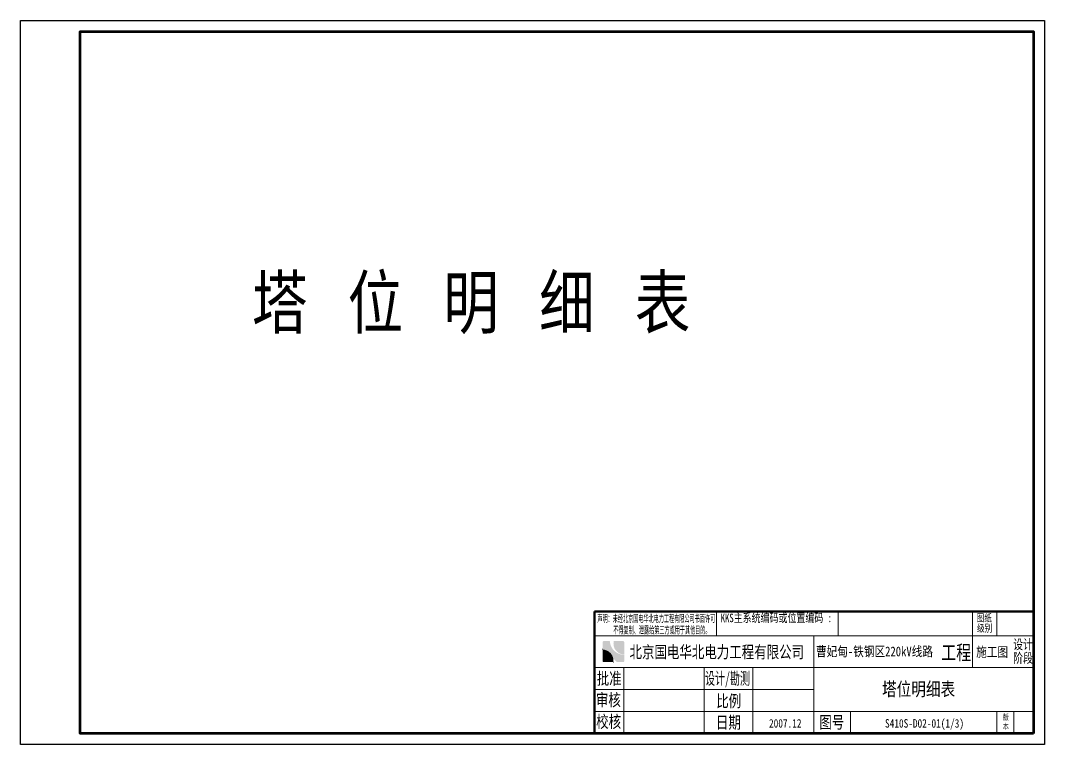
# Model space of a CAD drawing. Header units: millimetres. Extents: x 0 to 1427, y -8 to 300.
# Drawn here: x 0 to 420, y -5 to 292 of the extents above; entities that cross this region are included whole.
import ezdxf

# ---------------------------------------------------------------- set-up
doc = ezdxf.new("R2010")
doc.units = ezdxf.units.MM
doc.layers.add('Level 1', color=7, linetype='Continuous', lineweight=0)
doc.layers.add('NCPE_BORDER', color=7, linetype='Continuous')
doc.styles.add('FS', font='romanc.shx', dxfattribs={"bigfont": 'fs1.shx'})
doc.styles.add('NCPE_BORDER', font='SIMFANG.TTF', dxfattribs={"width": 0.75})
doc.styles.add('NCPE_NAME', font='SimSun.ttf', dxfattribs={"width": 0.75, "height": 5})
doc.styles.get("Standard").update_dxf_attribs({"font": 'SimSun.ttf'})

# ---------------------------------------------------------------- blocks, each defined once
blk = doc.blocks.new('NCPE')
at = {"layer": 'NCPE_BORDER', "linetype": 'Continuous', "lineweight": 0}
h = blk.add_hatch(color=132, dxfattribs=at)
edge = h.paths.add_edge_path()
edge.add_ellipse((-176.626738570204, 28.48824055122873), major_axis=(0, 5.983721032928367), ratio=0.9915823773257747, start_angle=277.08642444083983, end_angle=360, ccw=False)
edge.add_line((-170.7387099589484, 29.22643038599767), (-170.6496983946975, 29.20306938737917))
edge.add_line((-170.6496983946975, 29.20306938737917), (-168.170707858949, 29.20306938737917))
edge.add_arc((-168.1707078589488, 29.55306938737908), 0.35, 270, 360)
edge.add_line((-167.8207078589489, 29.55306938737908), (-167.8207078589489, 32.20892590314736))
edge.add_ellipse((-167.8279747379372, 38.11473314081695), major_axis=(-0.007266878988569004, 5.90580723767011), ratio=0.997313525223903, start_angle=94.7278019544371, end_angle=180.0000000000005, ccw=False)
edge.add_line((-173.6972767551697, 37.62074139103765), (-173.7413477059276, 37.84141061955108))
edge.add_line((-173.7413477059276, 37.8414106195512), (-176.2727412742136, 37.8414106195512))
edge.add_arc((-176.2727412742136, 37.43641061955122), 0.405, 89.99999999999999, 180)
edge.add_line((-176.6777412742135, 37.43641061955122), (-176.6777412742135, 34.50824296929318))
edge.add_line((-176.6777412742135, 34.50824296929295), (-176.626738570204, 34.47196158415693))
blk.add_hatch(color=132, dxfattribs=at).paths.add_polyline_path([(-167.8207078589492, 32.35375814315717, -0.4861977291044599), (-172.1008955933719, 37.78186409418709), (-172.1008955933717, 37.8414106195512), (-168.2257078589489, 37.8414106195512, -0.414213562373095), (-167.8207078589489, 37.43641061955122)])
h = blk.add_hatch(color=132, dxfattribs=at)
edge = h.paths.add_edge_path()
edge.add_line((-176.6777412742135, 34.39339364940065), (-176.6777412742135, 29.55306938737908))
edge.add_arc((-176.3277412742134, 29.55306938737908), 0.35, 180, 270)
edge.add_line((-176.3277412742134, 29.20306938737917), (-172.3413614723707, 29.20306938737917))
edge.add_line((-172.3413614723709, 29.20306938737917), (-172.2579098447542, 29.2748688275409))
edge.add_ellipse((-176.8162273398082, 29.82645329941715), major_axis=(4.592113030681334, 0), ratio=0.9918856346648605, start_angle=353.0445101542277, end_angle=448.2651360178154)
edge.add_line((-176.6772035882984, 34.37921641030903), (-176.6777412742134, 34.39339364940065))
at = {"layer": 'NCPE_BORDER', "color": 7, "linetype": 'Continuous', "lineweight": 50}
for p, q in [((-180.0000001772905, 49.99999928798616), (-1.772905307007022e-07, 49.99999928798616)), ((-180, -7.129528967197984e-07), (-180.0000001772905, 49.99999928798616)), ((0, 0), (0, 49.99999999999272)), ((-180, -7.129528967197984e-07), (0, 0))]:
    blk.add_line(p, q, dxfattribs=at)
at = {"layer": 'NCPE_BORDER', "color": 7, "linetype": 'Continuous', "lineweight": 0}
for p, q in [((-130.0000001772905, 49.99999928798616), (-130.0000001772905, 39.99999928798616)), ((-80.00000017729053, 49.99999928798616), (-80.00000017729053, 39.99999928798616)), ((-25, 39.99999994058726), (-25, 49.99999999999272)), ((-15, 39.99999994058726), (-15, 49.99999999999272)), ((-180.0000001418324, 39.99999928704721), (0, 40.00000000000011)), ((-90, -3.938299664958785e-07), (-90.00000014183252, 39.99999964352367)), ((-25, 26.99999990097899), (-25, 39.99999994058726)), ((-180.0000000957369, 26.99999928704721), (0, 27.00000000000011)), ((-167.999965186701, 26.99999934022708), (-167.999965186701, -6.654300896968834e-07)), ((-134.9999650909642, -5.53398876945721e-07), (-134.999965186701, 26.99999944660135)), ((-114.9999650909642, -4.82482619190705e-07), (-114.9999651867011, 26.99999954449504)), ((-180.0000000638246, 17.99999928704721), (-90.00000006382463, 17.99999964352349)), ((-180.0000000319123, 8.999999287047213), (0, 9.000000000000114)), ((-75, -3.564764483598992e-07), (-75, 9)), ((-15, 0), (-15, 8.999999999992724)), ((-8, 0), (-8, 8.999999999992724))]:
    blk.add_line(p, q, dxfattribs=at)
at = {"layer": 'NCPE_BORDER', "color": 132, "linetype": 'Continuous', "lineweight": 0}
for p, q in [((-176.6777412742135, 34.50824296929295), (-176.626738570204, 34.47196158415704)), ((-176.6772035882984, 34.37921641030903), (-176.6777412742135, 34.39339364940065)), ((-172.3413614723709, 29.20306938737917), (-172.2579098447545, 29.27486882754079))]:
    blk.add_line(p, q, dxfattribs=at)
at = {"layer": 'NCPE_BORDER', "color": 7, "linetype": 'Continuous', "lineweight": 0}
for s, height, style, width, p in [('声明：未经北京国电华北电力工程有限公司书面许可', 3, 'NCPE_BORDER', 0.5, (-178.8172717374282, 45.60786408185322)), ('KKS主系统编码或位置编码 :', 3.5, 'NCPE_BORDER', 0.75, (-128.260132415659, 45.60786408185322)), ('图纸', 3, 'NCPE_BORDER', 0.75, (-23.27421042844549, 45.83699959104888)), ('不得复制、泄露给第三方或用于其他目的。', 3, 'NCPE_BORDER', 0.5, (-172.3084282545042, 40.90764173017715)), ('级别', 3, 'NCPE_BORDER', 0.75, (-23.11142969836988, 41.63457314218476)), ('设计', 3.985384749669229, 'NCPE_BORDER', 0.75, (-8.308200160148317, 34.51853573329595)), ('北京国电华北电力工程有限公司', 5, 'NCPE_NAME', 0.75, (-165.6519051554649, 30.87769681221698)), ('工程', 5.978076825600003, 'NCPE_BORDER', 0.75, (-37.76095115898511, 30.16520055428032)), ('阶段', 3.985384749669229, 'NCPE_BORDER', 0.75, (-8.308200160148317, 28.92681796286047)), ('批准', 5, 'NCPE_BORDER', 0.75, (-179.1012365359318, 19.99892793589174)), ('设计/勘测', 5, 'NCPE_BORDER', 0.6, (-134.6777040670411, 20.04481466160814)), ('审核', 5, 'NCPE_BORDER', 0.75, (-179.4450107191294, 11.22288196808518)), ('比例', 4.9817304887, 'NCPE_BORDER', 0.75, (-130.058005812366, 10.78733433345451)), ('校核', 5, 'NCPE_BORDER', 0.75, (-179.335438987147, 2.309175823129181)), ('日期', 5, 'NCPE_BORDER', 0.75, (-130.2031883572429, 1.965401639931542)), ('图号', 5, 'NCPE_BORDER', 0.75, (-87.77414307930849, 2.044019571138961)), ('版', 2.331449962, 'NCPE_BORDER', 0.75, (-12.54382506206025, 5.421986286626407)), ('本', 2.331449962, 'NCPE_BORDER', 0.75, (-12.50874773009969, 1.647083880239279))]:
    blk.add_text(s, height=height, dxfattribs=dict(at, style=style, width=width)).set_placement(p)
at = {"layer": 'NCPE_BORDER', "color": 7, "linetype": 'Continuous', "lineweight": 0, "style": 'NCPE_BORDER'}
for tag, p, height, width in [('BARCODE', (-78.46012108276932, 42.09120629784456), 5.978076825600003, 0.75), ('TUTAG', (-13.46012090547879, 42.27749448163422), 4.9817304887, 0.75), ('KKS', (-128.4601210827693, 40.92808017769312), 3.5, 0.75), ('PROJECTNAME', (-88.64832976206935, 30.20895134839088), 6, 0.75), ('MOMENT', (-23.94273050586958, 31.42157903148905), 4.9817304887, 0.75), ('PIZHUN', (-166.4619860921798, 19.71862136024129), 4.9817304887, 0.65), ('DESIGNER', (-113.4619860677383, 19.71862157016631), 5, 0.5), ('DRAWNAME', (-88.20658436018084, 15.83568622379175), 4.9817304887, 0.75), ('SHENHE', (-166.4619860921798, 10.71862136024129), 4.9817304887, 0.65), ('SCALE', (-113.4619860677383, 10.71862157016631), 4.9817304887, 0.5), ('JIAOHE', (-166.4619860208845, 1.718621360241286), 4.9817304887, 0.65), ('DRAWDATE', (-113.461985996443, 1.718621570166306), 4.9817304887, 0.5), ('DRAWNO', (-73.46194734128585, 1.718621570166306), 4.9817304887, 0.75), ('VERCODE', (-6.460120905478789, 1.718621570166306), 4.9817304887, 0.75)]:
    blk.add_attdef(tag, p, '', height=height, dxfattribs=dict(at, width=width))

msp = doc.modelspace()

# ---------------------------------------------------------------- linework, layer by layer
at = {"color": 3, "linetype": 'Continuous', "lineweight": -3, "flags": 128}
msp.add_lwpolyline([(420.0401477291016, -5.049999999988358), (0.001108325261157006, -5.049999999988358), (0.001108325261157006, 291.9988916747679), (420.0401477291016, 291.9988916747679)], close=True, dxfattribs=at)
at = {"color": 3, "linetype": 'Continuous', "lineweight": 53, "flags": 128}
msp.add_lwpolyline([(415.4609206444584, -0.4609206444001757), (24.5, -0.4609206444001757), (24.5, 287.4999999999999), (415.4609206444584, 287.4999999999999)], close=True, dxfattribs=at)
at = {"layer": 'Level 1', "color": 3, "linetype": 'Continuous', "lineweight": -3}
for p, q in [((0, 286.9999999999999), (0, 291.9999999999999)), ((0, -5), (0, 0)), ((25, -5), (0, -5))]:
    msp.add_line(p, q, dxfattribs=at)

# ---------------------------------------------------------------- block references
msp.add_blockref('NCPE', (415.4609206444584, -0.4609206444001757))

# ---------------------------------------------------------------- texts
at = {"color": 7, "style": 'FS'}
msp.add_text('塔 位 明 细 表', height=24, dxfattribs=at).set_placement((94.94139842751247, 163.4862464995258))
at = {"color": 1, "width": 0.8}
for s, height, p in [('曹妃甸-铁钢区220kV线路', 4, (326.3023876488587, 31.1519568628737)), ('施工图', 4, (392.0031689078987, 30.93623902314084)), ('塔位明细表', 5.5, (353.3960045352712, 14.94165497248792)), ('2007.12', 3.5, (307.0337924094608, 1.890718840954491)), ('S410S-D02-01(1/3)', 3.5, (354.6286023750727, 1.875518761923558))]:
    msp.add_text(s, height=height, dxfattribs=at).set_placement(p)

doc.saveas('drawing.dxf')
